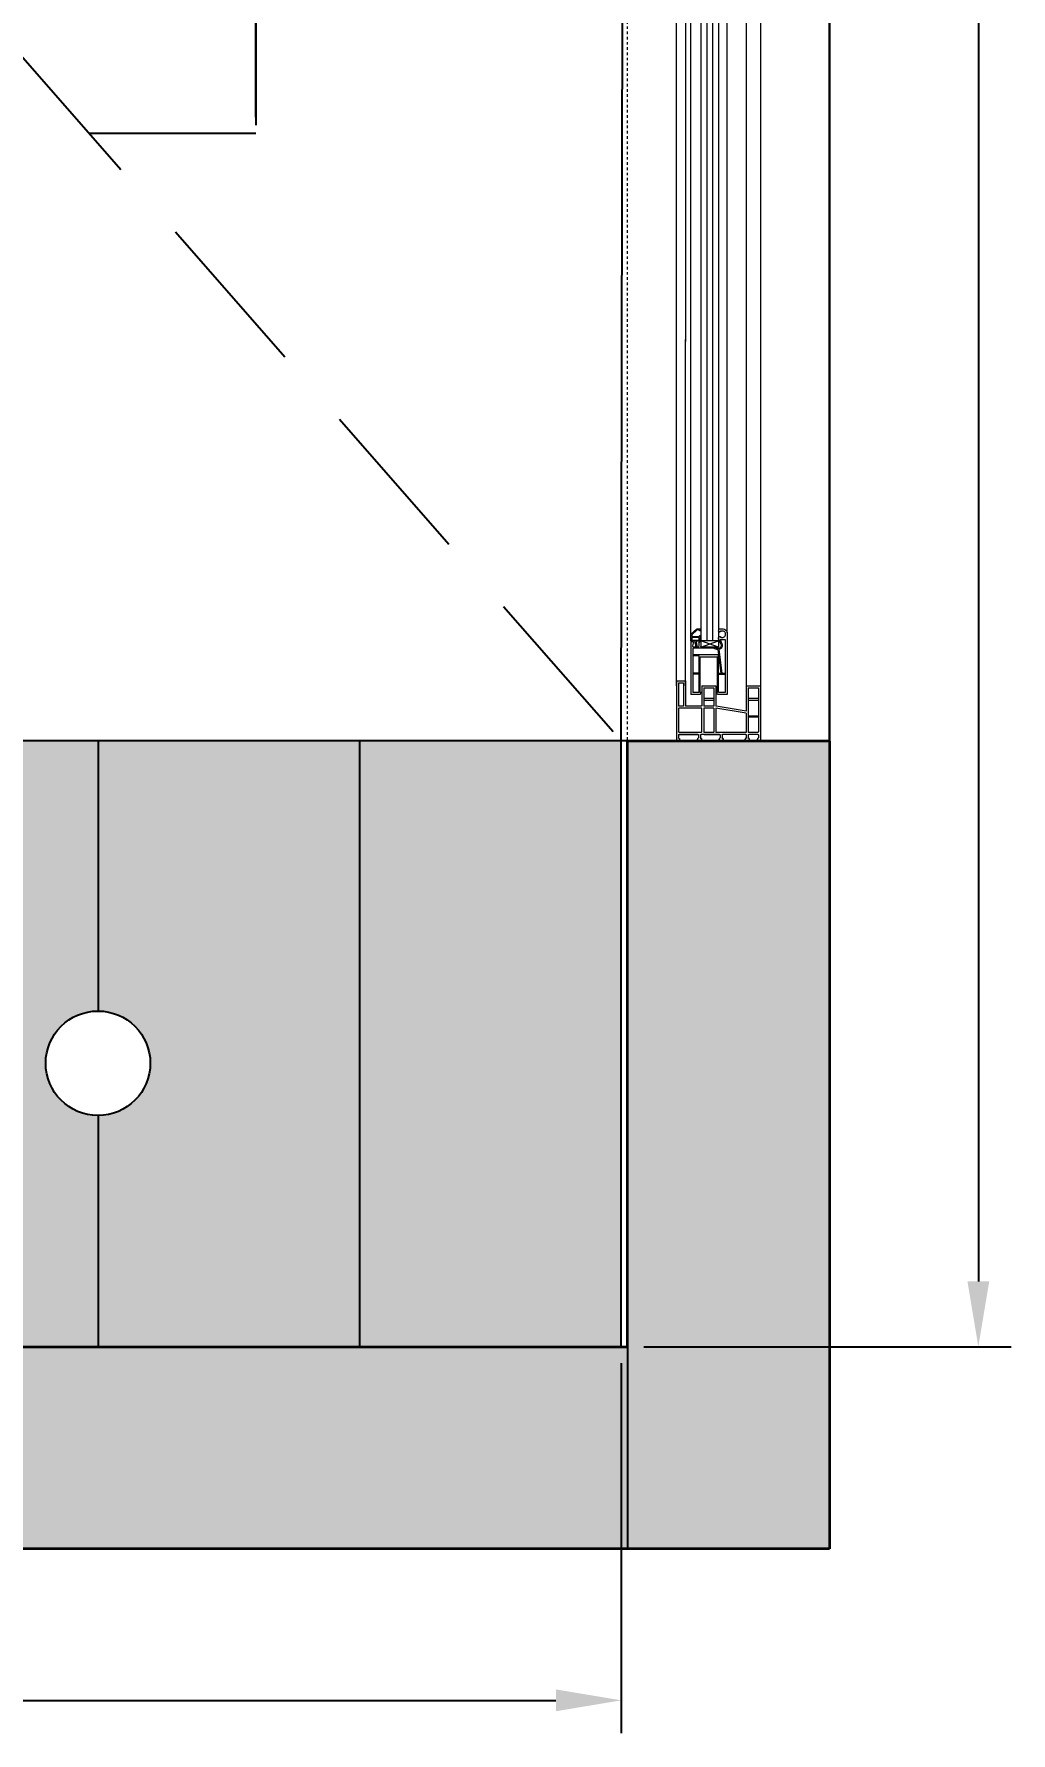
# Model space of a CAD drawing. Header units: feet. Extents: x 600 to 2744, y 411 to 1435.
# Drawn here: x 1790 to 1827.4, y 446.3 to 511.3 of the extents above; entities that cross this region are included whole.
import ezdxf

# ---------------------------------------------------------------- set-up
doc = ezdxf.new("R2010")
doc.units = ezdxf.units.FT
for name, pattern in [('DASHED2', [9.525, 6.35, -3.175]), ('HIDDEN', [9.525, 6.35, -3.175]), ('HIDDENX2', [0.75, 0.5, -0.25])]:
    doc.linetypes.add(name, pattern=pattern)
for name, color, linetype, lineweight in [('FP_A_DOOR_WIN', 140, 'Continuous', 18), ('PQI-A-FLOR', 21, 'Continuous', 30), ('PQI-A-HIDN', 31, 'HIDDENX2', 9), ('PQI-A-IN-ELEV-LGHT', 201, 'Continuous', 5), ('PQI-A-WIN', 140, 'Continuous', 13), ('PQI-ST-COLM', 34, 'Continuous', 40)]:
    doc.layers.add(name, color=color, linetype=linetype, lineweight=lineweight)
doc.styles.get("Standard").update_dxf_attribs({"font": 'arial.ttf'})
doc.dimstyles.new('Copy of ISO-25', dxfattribs={"dimtxt": 2.5, "dimasz": 2.5, "dimexe": 1.25, "dimexo": 0.625, "dimtad": 1, "dimdec": 0, "dimlunit": 4, "dimtxsty": 'Standard', "dimcen": 2.5, "dimadec": 0, "dimazin": 0, "dimtfac": 1, "dimtdec": 0, "dimtmove": 0, "dimatfit": 3, "dimfxl": 1, "dimarcsym": 0})

# ---------------------------------------------------------------- blocks, each defined once
blk = doc.blocks.new('windowsashfly')
for p, q in [((5, 61), (5, 0)), ((7, 61), (7, 58.5)), ((11.9, 54.5), (7, 54.5)), ((7, 54.5), (7, 2)), ((13.5, 65), (9, 65)), ((11, 63), (9, 63)), ((11, 56.5), (9, 56.5)), ((11.9, 54.5), (10.1, 50.1)), ((13, 54.5), (11, 49.7)), ((11.5, 62.5), (11.5, 62.5)), ((11.5, 57), (11.5, 57)), ((12.5, 62), (12, 62)), ((12.5, 57.5), (12, 57.5)), ((13.5, 65), (13.5, 63)), ((13.5, 55), (13.5, 56.5)), ((31, 52), (31, 48)), ((31, 52), (32, 52)), ((33, 51), (33, 48)), ((38.9, 48.3), (38.2, 50.7)), ((39.1, 52), (41, 52)), ((41, 52), (41, 0)), ((9.8, 21.1), (12.8, 44.7)), ((10.8, 21.1), (13.8, 44.5)), ((13.5, 2), (13.5, 39.2)), ((13.5, 39.2), (39, 39.2)), ((14.5, 2), (14.5, 37.2)), ((31.5, 37.2), (14.5, 37.2)), ((17, 46.7), (15, 45.8)), ((17.3, 45.7), (15.5, 44.9)), ((18, 47), (30, 47)), ((18.2, 46), (39, 46)), ((31.5, 2), (31.5, 37.2)), ((32.5, 2), (32.5, 38.2)), ((32.5, 38.2), (39, 38.2)), ((34, 47), (38, 47)), ((39, 46), (39, 2)), ((13.5, 21.1), (7, 21.1)), ((13.5, 20.1), (7, 20.1)), ((32.5, 21.1), (39, 21.1)), ((32.5, 20.1), (39, 20.1)), ((5, 0), (14.5, 0)), ((7, 2), (13.5, 2)), ((14.5, 0), (15.5, 2)), ((15.5, 2), (14.5, 2)), ((31.5, 0), (30.5, 2)), ((30.5, 2), (31.5, 2)), ((32.5, 2), (39, 2)), ((31.5, 0), (41, 0))]:
    blk.add_line(p, q)
for centre, radius, start, end in [((9, 61), 4, 90, 180), ((9, 61), 2, 90, 180), ((9, 58.5), 2, 180, 270), ((11, 62.5), 0.5, 0, 90), ((11, 57), 0.5, 270, 0), ((12, 62.5), 0.5, 180, 270), ((12, 57), 0.5, 90, 180), ((12.5, 63), 1, 270, 0), ((12.5, 56.5), 1, 0, 90), ((13, 55), 0.5, 270, 0), ((32, 51), 1, 0, 90), ((39.1, 51), 1, 90, 196.6761), ((13.8, 48.5), 4, 157.3829, 255.5225), ((13.8, 48.5), 3, 157.3829, 295.014), ((13.8, 48.5), 4, 270, 295.014), ((18, 45), 2, 90, 119.7184), ((18.2, 44), 2, 90, 119.7184), ((30, 48), 1, 270, 0), ((34, 48), 1, 180, 270), ((38, 48), 1, 270, 16.6761)]:
    blk.add_arc(centre, radius, start, end)
blk = doc.blocks.new('2track fly')
for p, q in [((14, 54), (0, 54)), ((0, 54), (0, 0.5)), ((2, 52), (2, 8.5)), ((12, 52), (2, 52)), ((12, 52), (12, 8)), ((14, 54), (14, 29)), ((58, 54), (44, 54)), ((44, 54), (44, 34)), ((46, 52), (46, 34)), ((56, 52), (46, 52)), ((56, 52), (56, 34)), ((74, 59), (74, 34)), ((83, 59), (74, 59)), ((76, 57), (76, 34)), ((81, 57), (76, 57)), ((81, 57), (81, 34)), ((83, 59), (83, 6)), ((12, 42), (2, 42)), ((12, 40), (2, 40)), ((56, 42), (46, 42)), ((56, 40), (46, 40)), ((2, 24), (12, 24)), ((2, 23), (12, 23)), ((14, 27), (14, 8)), ((44, 32), (44, 8)), ((46, 32), (46, 8.5)), ((56, 32), (56, 8)), ((0, 5.5), (0, 2.5)), ((0.5, 0), (2, 0)), ((2, 5.5), (2, 2.5)), ((2, 5.5), (2, 2.5)), ((2, 0), (2.9, 0.9)), ((2.5, 8), (12, 8)), ((2.5, 6), (11.5, 6)), ((2.5, 2), (3, 2)), ((3, 2), (3, 1.2)), ((11, 2), (11.5, 2)), ((11, 2), (11, 1.4)), ((11.3, 0.7), (11.9, 0.1)), ((12, 5.5), (12, 2.5)), ((12.2, 0), (14, 0)), ((14, 8), (44, 8)), ((14, 5.5), (14, 2.5)), ((14, 0), (14.9, 0.9)), ((14.5, 6), (37.4, 6)), ((14.5, 2), (15, 2)), ((15, 2), (15, 1.2)), ((36.9, 2), (37.4, 2)), ((36.9, 2), (36.9, 1.4)), ((37.2, 0.7), (37.7, 0.1)), ((37.9, 5.5), (37.9, 2.5)), ((38.1, 0), (39.9, 0)), ((39.9, 5.5), (39.9, 2.5)), ((39.9, 0), (40.7, 0.9)), ((55.5, 6), (40.4, 6)), ((40.4, 6), (58.8, 6)), ((40.4, 2), (40.9, 2)), ((40.9, 2), (40.9, 1.2)), ((46.5, 8), (56, 8)), ((46.5, 6), (55.5, 6)), ((46.5, 6), (55.5, 6)), ((46.5, 6), (55.5, 6)), ((58.3, 2), (58.8, 2)), ((58.3, 2), (58.3, 1.4)), ((58.5, 8), (80.5, 8)), ((58.8, 6), (58.5, 6)), ((58.6, 0.7), (59.2, 0.1)), ((59.3, 5.5), (59.3, 2.5)), ((59.6, 0), (61.3, 0)), ((61.3, 5.5), (61.3, 2.5)), ((61.3, 0), (62.2, 0.9)), ((80.5, 6), (61.8, 6)), ((61.8, 6), (80.5, 6)), ((61.8, 2), (62.3, 2)), ((62.3, 2), (62.3, 1.2)), ((80.5, 2), (80, 2)), ((80, 2), (80, 1.2)), ((81, 0), (80.1, 0.9)), ((81, 5.5), (81, 2.5)), ((81, 5.5), (81, 2.5)), ((82.5, 0), (81, 0)), ((83, 6), (83, 0.5))]:
    blk.add_line(p, q)
for points in [[(58, 54), (58, 34.5, 0.414214), (58.5, 34), (74, 34)], [(14, 29), (43.8, 34, -0.018535), (44, 34, -0.018535)], [(58, 8.5), (58, 31.5, -0.414214), (58.5, 32), (80.5, 32, -0.414214), (81, 31.5), (81, 8.5)]]:
    blk.add_lwpolyline(points, format="xyb")
for points in [[(46, 34), (56, 34)], [(76, 34), (81, 34)], [(14, 27), (44, 32)], [(46, 32), (56, 32)]]:
    blk.add_lwpolyline(points)
for centre, radius, start, end in [((0.5, 0.5), 0.5, 180, 270), ((2.5, 8.5), 0.5, 180, 270), ((2.5, 5.5), 0.5, 90, 180), ((2.5, 2.5), 0.5, 180, 270), ((2.5, 1.2), 0.5, 315, 0), ((12, 1.4), 1, 180, 225), ((11.5, 5.5), 0.5, 0, 90), ((11.5, 2.5), 0.5, 270, 0), ((12.2, 0.5), 0.5, 225, 270), ((14.5, 5.5), 0.5, 90, 180), ((14.5, 2.5), 0.5, 180, 270), ((14.5, 1.2), 0.5, 315, 0), ((37.9, 1.4), 1, 180, 225), ((37.4, 5.5), 0.5, 0, 90), ((37.4, 2.5), 0.5, 270, 0), ((38.1, 0.5), 0.5, 225, 270), ((40.4, 5.5), 0.5, 90, 180), ((40.4, 2.5), 0.5, 180, 270), ((40.4, 1.2), 0.5, 315, 0), ((46.5, 8.5), 0.5, 180, 270), ((58.5, 8.5), 0.5, 180, 270), ((59.3, 1.4), 1, 180, 225), ((58.8, 5.5), 0.5, 0, 90), ((58.8, 2.5), 0.5, 270, 0), ((59.6, 0.5), 0.5, 225, 270), ((61.8, 5.5), 0.5, 90, 180), ((61.8, 2.5), 0.5, 180, 270), ((61.8, 1.2), 0.5, 315, 0), ((80.5, 1.2), 0.5, 180, 225), ((80.5, 8.5), 0.5, 270, 0), ((80.5, 5.5), 0.5, 0, 90), ((80.5, 2.5), 0.5, 270, 0), ((82.5, 0.5), 0.5, 270, 0)]:
    blk.add_arc(centre, radius, start, end)
blk = doc.blocks.new('sd51')
at = {"layer": 'FP_A_DOOR_WIN', "ltscale": 100}
for p, q in [((-90.1, 1607), (-72.6, 1607)), ((-72.6, 1607), (-90.1, 1601)), ((-90.1, 1607), (-72.6, 1601)), ((-90.1, 1601), (-90.1, 1607)), ((-90.1, 1601), (-72.6, 1601)), ((-72.6, 1601), (-72.6, 1607))]:
    blk.add_line(p, q, dxfattribs=at)
for points in [[(-68.3, 1589.3), (-68.9, 1589), (-72.1, 1589), (-72.1, 1591), (-71.6, 1591), (-71.1, 1590.5), (-70.6, 1590), (-69.3, 1590), (-68.7, 1590.3), (-63.9, 1594.7), (-63.6, 1595.4), (-63.6, 1596.7), (-71.1, 1596.7), (-71.1, 1596.2), (-71.6, 1595.7), (-72.1, 1595.7), (-72.1, 1601.1), (-68.6, 1601.1), (-68.1, 1601.8), (-69.1, 1607), (-68.1, 1607), (-67, 1601.5), (-66.5, 1601.1), (-62.6, 1601.1), (-62.6, 1595), (-62.9, 1594.2)], [(-71.1, 1597.7), (-63.6, 1597.7), (-63.6, 1600.1), (-71.1, 1600.1)]]:
    blk.add_lwpolyline(points, close=True, dxfattribs=at)
at = {"layer": 'PQI-A-FLOR', "ltscale": 2.5}
blk.add_line((-200, 1699), (-200, 0), dxfattribs=at)
at = {"layer": 'PQI-A-HIDN'}
blk.add_line((0, 1699), (0, 0), dxfattribs=at)
at = {"layer": 'PQI-A-IN-ELEV-LGHT', "ltscale": 100}
for p, q in [((-131.6, 865.8), (-131.6, 1645.5)), ((-117.6, 865.8), (-117.6, 1645.5)), ((-57.6, 1645.5), (-57.6, 903)), ((-57.6, 1640.5), (-57.6, 888.6)), ((-48.6, 1645.5), (-48.6, 903)), ((-48.6, 1640.5), (-48.6, 888.6)), ((-98.6, 1593), (-98.6, 890)), ((-62.6, 1595), (-62.6, 890))]:
    blk.add_line(p, q, dxfattribs=at)
at = {"layer": 'PQI-A-WIN', "ltscale": 100}
for p, q in [((-90.1, 891), (-90.1, 1601)), ((-84.1, 891), (-84.1, 1601)), ((-78.6, 891), (-78.6, 1601)), ((-72.6, 891), (-72.6, 1601))]:
    blk.add_line(p, q, dxfattribs=at)
at = {"layer": 'FP_A_DOOR_WIN', "ltscale": 100, "xscale": -1, "rotation": 180}
for name, p in [('2track fly', (-131.6, 1699.5)), ('windowsashfly', (-103.6, 1654))]:
    blk.add_blockref(name, p, dxfattribs=at)
blk = doc.blocks.new('*D235')
at = {"color": 0, "linetype": 'Continuous', "lineweight": -2, "transparency": 16777216}
for p, q in [((1794.488, 512.084), (1794.488, 513.653)), ((1798.488, 508.084), (1798.488, 513.653)), ((1791.988, 512.403), (1789.488, 512.403)), ((1794.488, 512.403), (1798.488, 512.403)), ((1800.988, 512.403), (1807.712, 512.403))]:
    blk.add_line(p, q, dxfattribs=at)
at = {"color": 0, "transparency": 16777216}
for points in [[(1791.988, 512.82), (1791.988, 511.986), (1794.488, 512.403)], [(1800.988, 512.82), (1800.988, 511.986), (1798.488, 512.403)]]:
    blk.add_solid(points, dxfattribs=at)
at = {"layer": 'Defpoints', "color": 0, "transparency": 16777216}
for p in [(1798.488, 512.403), (1794.488, 511.459), (1798.488, 507.459)]:
    blk.add_point(p, dxfattribs=at)
at = {"color": 0, "transparency": 16777216, "insert": (1805.6, 514.278), "char_height": 2.5, "attachment_point": 5}
blk.add_mtext('4"', dxfattribs=at)
blk = doc.blocks.new('*D239')
at = {"color": 0, "linetype": 'Continuous', "lineweight": -2, "transparency": 16777216}
for p, q in [((1682.474, 460.413), (1682.474, 446.263)), ((1812.474, 460.415), (1812.474, 446.263)), ((1684.974, 447.513), (1809.974, 447.513))]:
    blk.add_line(p, q, dxfattribs=at)
at = {"color": 0, "transparency": 16777216}
for points in [[(1684.974, 447.93), (1684.974, 447.097), (1682.474, 447.513)], [(1809.974, 447.93), (1809.974, 447.097), (1812.474, 447.513)]]:
    blk.add_solid(points, dxfattribs=at)
at = {"layer": 'Defpoints', "color": 0, "transparency": 16777216}
for p in [(1682.474, 461.038), (1812.474, 461.04), (1812.474, 447.513)]:
    blk.add_point(p, dxfattribs=at)
at = {"color": 0, "transparency": 16777216, "insert": (1747.474, 449.415), "char_height": 2.5, "attachment_point": 5}
blk.add_mtext('10\'-10"', dxfattribs=at)
blk = doc.blocks.new('*D240')
at = {"color": 0, "linetype": 'Continuous', "lineweight": -2, "transparency": 16777216}
for p, q in [((1813.338, 632.679), (1827.383, 632.679)), ((1826.133, 630.179), (1826.133, 463.54)), ((1813.337, 461.04), (1827.383, 461.04))]:
    blk.add_line(p, q, dxfattribs=at)
at = {"color": 0, "transparency": 16777216}
for points in [[(1825.717, 630.179), (1826.55, 630.179), (1826.133, 632.679)], [(1825.717, 463.54), (1826.55, 463.54), (1826.133, 461.04)]]:
    blk.add_solid(points, dxfattribs=at)
at = {"layer": 'Defpoints', "color": 0, "transparency": 16777216}
for p in [(1812.713, 632.679), (1812.712, 461.04), (1826.133, 461.04)]:
    blk.add_point(p, dxfattribs=at)
at = {"color": 0, "transparency": 16777216, "insert": (1824.253, 546.86), "char_height": 2.5, "attachment_point": 5, "rotation": 90}
blk.add_mtext('14\'-4"', dxfattribs=at)

msp = doc.modelspace()

# ---------------------------------------------------------------- hatches: boundary and pattern name
at = {"transparency": 33554687}
h = msp.add_hatch(color=256, dxfattribs=at)
h.dxf.hatch_style = 1
h.paths.add_polyline_path([(1820.44, 632.951), (1812.713, 632.951), (1812.713, 549.892), (1820.44, 549.892)])
h.paths.add_polyline_path([(1812.713, 632.679), (1812.713, 632.951), (1820.438, 632.951), (1820.438, 640.679), (1573.438, 640.679), (1573.438, 632.679)])
h.paths.add_polyline_path([(1812.712, 461.04), (1789.533, 461.04), (1789.533, 453.314), (1820.438, 453.314), (1820.438, 484.22), (1812.712, 484.22)])
h.paths.add_polyline_path([(1723.879, 453.312), (1723.879, 461.038), (1682.474, 461.038), (1682.474, 594.319), (1678.61, 594.319), (1678.61, 453.312)])
at = {"true_color": 0x633131, "transparency": 33554687}
h = msp.add_hatch(color=29, dxfattribs=at)
h.dxf.hatch_style = 1
h.paths.add_polyline_path([(1692.474, 484.22), (1682.474, 484.22), (1682.474, 461.038), (1692.474, 461.038)])
h.paths.add_polyline_path([(1702.474, 476.287), (1702.474, 484.22), (1692.474, 484.22), (1692.474, 461.038), (1702.474, 461.038), (1702.474, 469.886, -0.409682), (1700.504, 471.885, -0.409682), (1702.474, 473.885)])
h.paths.add_polyline_path([(1712.474, 484.22), (1702.474, 484.22), (1702.474, 476.213), (1702.474, 473.885, -0.41876), (1704.504, 471.885, -0.41876), (1702.474, 469.886), (1702.474, 461.038), (1712.474, 461.038)])
h.paths.add_polyline_path([(1722.474, 484.22), (1712.474, 484.22), (1712.474, 461.038), (1722.474, 461.038)])
h.paths.add_polyline_path([(1732.474, 473.877), (1732.474, 484.22), (1722.474, 484.22), (1722.474, 461.038), (1723.879, 461.038), (1732.474, 461.038), (1732.474, 469.894, -0.386881), (1730.662, 471.885, -0.386881)])
h.paths.add_polyline_path([(1742.474, 484.22), (1732.474, 484.22), (1732.474, 473.877, -0.442085), (1734.662, 471.885, -0.442085), (1732.474, 469.894), (1732.474, 461.038), (1742.474, 461.037)])
h.paths.add_polyline_path([(1752.474, 484.22), (1742.474, 484.22), (1742.474, 461.037), (1752.474, 461.037), (1752.474, 468.249)])
h.paths.add_polyline_path([(1762.474, 484.22), (1752.474, 484.22), (1752.474, 467.169), (1752.474, 461.037), (1762.474, 461.036), (1762.474, 469.893, -0.388481), (1760.651, 471.885, -0.388481), (1762.474, 473.878)])
h.paths.add_polyline_path([(1772.474, 484.22), (1762.474, 484.22), (1762.474, 473.878, -0.440423), (1764.651, 471.885, -0.440423), (1762.474, 469.893), (1762.474, 461.036), (1772.474, 461.036)])
h.paths.add_polyline_path([(1782.474, 484.22), (1772.474, 484.22), (1772.474, 461.036), (1782.474, 461.035)])
h.paths.add_polyline_path([(1792.474, 484.22), (1782.474, 484.22), (1782.474, 461.035), (1789.533, 461.035), (1789.533, 461.04), (1792.474, 461.04), (1792.474, 468.243), (1792.474, 469.886, -0.417186), (1790.453, 471.885, -0.417186), (1792.474, 473.885)])
h.paths.add_polyline_path([(1802.474, 484.22), (1792.474, 484.22), (1792.474, 473.885, -0.411247), (1794.453, 471.885, -0.411247), (1792.474, 469.886), (1792.474, 467.852), (1792.474, 461.04), (1802.474, 461.04)])
h.paths.add_polyline_path([(1812.474, 484.22), (1802.474, 484.22), (1802.474, 461.04), (1812.474, 461.04)])
h.paths.add_polyline_path([(1709.473, 472.242), (1713.906, 472.242), (1713.906, 477.394), (1709.473, 477.394)], flags=9)

# ---------------------------------------------------------------- linework, layer by layer
at = {"color": 242, "linetype": 'HIDDEN', "true_color": 0xcd2027}
msp.add_line((1682.474, 632.679), (1812.474, 484.22), dxfattribs=at)
for p, q in [((1812.474, 484.22), (1812.713, 632.679)), ((1812.712, 484.22), (1682.474, 484.22)), ((1792.474, 476.243), (1792.474, 484.22)), ((1792.474, 473.885), (1792.474, 484.22)), ((1802.474, 461.038), (1802.474, 484.22)), ((1812.474, 461.038), (1812.474, 484.22)), ((1792.474, 467.852), (1792.474, 469.886)), ((1792.474, 461.038), (1792.474, 468.243)), ((1792.474, 461.038), (1792.474, 468.243)), ((1812.712, 461.04), (1812.712, 453.314))]:
    msp.add_line(p, q)
at = {"color": 30, "linetype": 'DASHED2', "true_color": 0xf8991e}
msp.add_lwpolyline([(1696.533, 609.379), (1798.488, 609.379), (1798.488, 507.459), (1696.533, 507.459), (1696.533, 556.377)], close=True, dxfattribs=at)
at = {"color": 40, "true_color": 0xf8d731}
msp.add_circle((1792.453, 471.885), 2, dxfattribs=at)
at = {"layer": 'PQI-ST-COLM', "color": 0, "lineweight": 35}
msp.add_lwpolyline([(1820.438, 453.314), (1789.533, 453.314), (1789.533, 461.04), (1812.712, 461.04), (1812.712, 484.22), (1820.438, 484.22), (1820.438, 453.314)], dxfattribs=at)

# ---------------------------------------------------------------- block references
at = {"layer": 'PQI-A-WIN', "xscale": 0.03863196438221001, "yscale": 0.03863196438221001, "zscale": 0.03863196438221001, "rotation": 179.9972457711963}
msp.add_blockref('sd51', (1812.713, 549.892), dxfattribs=at)

# ---------------------------------------------------------------- dimensions: what is measured, and where the dimension line sits
at = {"color": 242, "true_color": 0xcd2027}
dim = msp.add_linear_dim(base=(1826.133, 461.04), p1=(1812.713, 632.679), p2=(1812.712, 461.04), angle=90, dimstyle='Copy of ISO-25', dxfattribs=at)
dim.commit()
dim.dimension.update_dxf_attribs({"geometry": '*D240', "text_midpoint": (1826.133, 546.86), "dimtype": 160})
dim = msp.add_linear_dim(base=(1798.488, 512.403), p1=(1794.488, 511.459), p2=(1798.488, 507.459), dimstyle='Copy of ISO-25', dxfattribs=at)
dim.commit()
dim.dimension.update_dxf_attribs({"geometry": '*D235', "text_midpoint": (1805.6, 514.278)})
dim = msp.add_linear_dim(base=(1812.474, 447.513), p1=(1682.474, 461.038), p2=(1812.474, 461.04), dimstyle='Copy of ISO-25', dxfattribs=at)
dim.commit()
dim.dimension.update_dxf_attribs({"geometry": '*D239', "text_midpoint": (1747.474, 447.513), "dimtype": 160})

doc.saveas('drawing.dxf')
